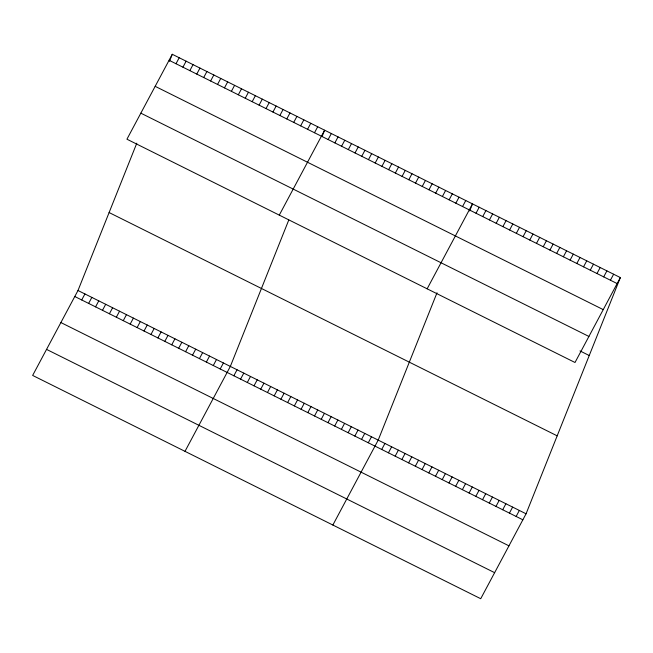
<?xml version="1.0" encoding="UTF-8"?>
<svg xmlns="http://www.w3.org/2000/svg" width="653" height="653" viewBox="0 0 653 653"><rect width="100%" height="100%" fill="white"/><g stroke="black" fill="none" stroke-linecap="round" stroke-linejoin="round"><path stroke-width="0.98" d="M620.35 277.574L575.007 362.497L126.935 139.203L172.278 54.281L620.35 277.574L526.065 513.797L480.722 598.719L32.65 375.426L77.993 290.503L136.795 143.187M169.453 61.366L172.278 54.281M288.773 220.02L230.338 366.423L184.995 451.345M322.149 136.395L324.623 130.2L279.28 215.123M437.004 292.789L378.201 440.106L332.859 525.036M469.654 210.968L472.486 203.883L427.144 288.814M176 63.733L179.2 57.725M182.922 67.186L186.129 61.178M189.843 70.638L193.051 64.631M196.773 74.083L199.973 68.083M81.715 299.956L84.923 293.956M203.695 77.536L206.903 71.528M88.637 303.408L91.844 297.401M210.617 80.988L213.825 74.981M95.567 306.861L98.774 300.853M217.547 84.441L220.755 78.433M102.488 310.314L105.696 304.306M224.469 87.886L227.677 81.886M109.41 313.758L112.618 307.759M231.399 91.338L234.598 85.339M116.34 317.211L119.548 311.212M238.321 94.791L241.528 88.784M123.262 320.664L126.47 314.656M245.242 98.244L248.45 92.236M130.192 324.117L133.392 318.109M252.172 101.697L255.372 95.689M137.114 327.569L140.322 321.562M259.094 105.141L262.302 99.142M144.035 331.014L147.243 325.014M266.016 108.594L269.224 102.586M150.965 334.467L154.165 328.459M272.946 112.047L276.146 106.039M157.887 337.919L161.095 331.912M279.868 115.499L283.076 109.492M164.809 341.372L168.017 335.364M286.789 118.944L289.997 112.945M171.739 344.817L174.939 338.817M293.719 122.397L296.927 116.397M178.661 348.269L181.869 342.27M300.641 125.849L303.849 119.842M185.583 351.722L188.79 345.715M307.563 129.302L310.771 123.295M192.513 355.175L195.72 349.167M314.493 132.747L317.701 126.747M199.434 358.619L202.642 352.62M206.364 362.072L209.564 356.073M328.141 139.554L331.34 133.547M213.286 365.525L216.494 359.517M334.858 142.901L338.066 136.893M220.208 368.978L223.416 362.97M341.576 146.248L344.784 140.248M348.302 149.602L351.51 143.595M233.856 375.777L237.063 369.769M355.02 152.949L358.228 146.941M240.573 379.124L243.781 373.124M361.746 156.296L364.945 150.296M247.299 382.478L250.507 376.471M368.463 159.65L371.671 153.643M254.017 385.825L257.225 379.817M375.181 162.997L378.389 156.989M260.743 389.172L263.943 383.172M381.907 166.344L385.115 160.344M267.461 392.526L270.669 386.519M388.625 169.698L391.833 163.691M274.178 395.873L277.386 389.865M395.351 173.045L398.55 167.037M280.904 399.22L284.112 393.22M402.068 176.392L405.276 170.392M287.622 402.575L290.83 396.567M408.794 179.746L411.994 173.739M294.348 405.921L297.548 399.914M415.512 183.093L418.72 177.085M301.066 409.268L304.274 403.268M422.23 186.44L425.438 180.44M307.792 412.623L310.991 406.615M428.956 189.794L432.164 183.787M314.509 415.969L317.717 409.962M435.673 193.141L438.881 187.133M321.227 419.316L324.435 413.316M442.399 196.488L445.599 190.488M327.953 422.671L331.161 416.663M449.117 199.842L452.325 193.835M334.671 426.017L337.879 420.01M455.835 203.189L459.043 197.182M341.397 429.364L344.596 423.364M462.561 206.536L465.769 200.536M348.114 432.719L351.322 426.711M354.832 436.065L358.04 430.058M476.004 213.237L479.204 207.238M361.558 439.412L364.766 433.412M482.722 216.584L485.93 210.584M368.276 442.767L371.484 436.759M489.44 219.939L492.648 213.931M496.166 223.285L499.374 217.286M381.719 449.46L384.927 443.46M502.883 226.632L506.091 220.632M388.437 452.815L391.645 446.807M509.609 229.987L512.809 223.979M395.163 456.161L398.371 450.162M516.327 233.333L519.535 227.334M401.881 459.508L405.089 453.509M523.045 236.688L526.253 230.68M408.607 462.863L411.806 456.855M529.771 240.035L532.979 234.027M415.324 466.209L418.532 460.21M536.488 243.381L539.696 237.382M422.042 469.556L425.25 463.557M543.214 246.736L546.414 240.728M428.768 472.911L431.976 466.903M549.932 250.083L553.14 244.075M435.486 476.257L438.694 470.258M556.658 253.429L559.858 247.43M442.212 479.612L445.411 473.605M563.376 256.784L566.584 250.776M448.929 482.959L452.137 476.951M570.093 260.131L573.301 254.123M455.655 486.305L458.855 480.306M576.819 263.477L580.027 257.478M462.373 489.66L465.581 483.653M583.537 266.832L586.745 260.825M469.091 493.007L472.299 486.999M590.263 270.179L593.463 264.171M475.817 496.353L479.024 490.354M596.981 273.525L600.189 267.526M482.534 499.708L485.742 493.701M603.699 276.88L606.906 270.873M489.26 503.055L492.46 497.047M610.424 280.227L613.632 274.219M495.978 506.401L499.186 500.402M502.696 509.756L505.904 503.749M509.422 513.103L512.629 507.095M516.139 516.45L519.347 510.45M169.07 60.28L617.142 283.573M155.169 86.327L603.241 309.62M140.836 113.157L588.908 336.45M579.995 350.922L589.235 355.526M109.108 212.551L557.18 435.845M77.993 290.503L526.065 513.797M74.793 296.511L522.865 519.804M60.884 322.549L508.956 545.843M46.559 349.388L494.631 572.681"/></g></svg>
